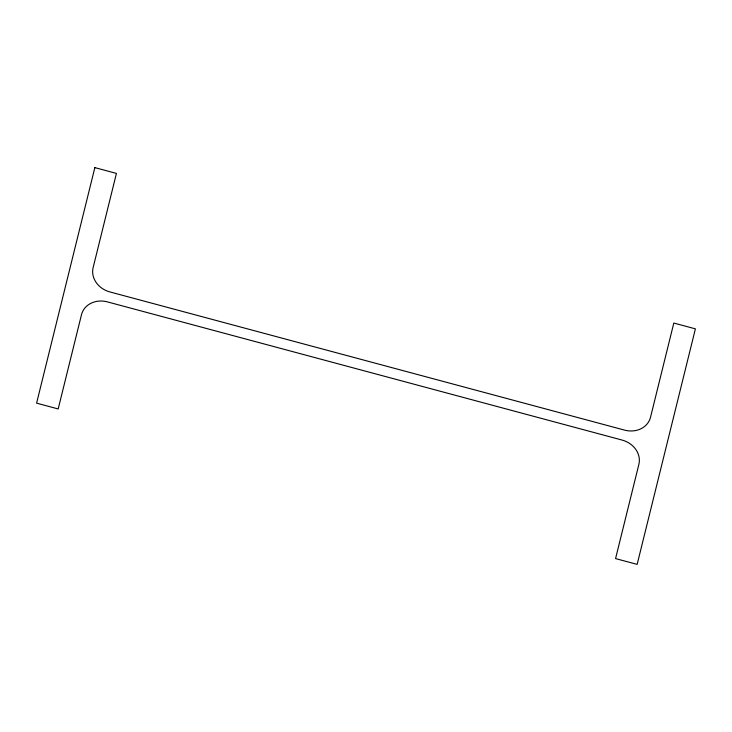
<?xml version="1.0" encoding="UTF-8"?>
<svg xmlns="http://www.w3.org/2000/svg" width="732" height="732" viewBox="0 0 732 732"><rect width="100%" height="100%" fill="white"/><g stroke="black" fill="none" stroke-linecap="round" stroke-linejoin="round"><path stroke-width="1.1" d="M94.849 167.619L36.6 403.149L58.185 408.95L81.49 314.696A22.088 19.087 18.4 0 1 107.394 301.877L622.145 440.078A22.088 19.087 18.4 0 1 638.88 464.344L615.566 558.589L637.151 564.381L695.4 328.851L673.815 323.05L650.51 417.304A22.088 19.087 18.4 0 1 624.606 430.123L109.855 291.922A22.088 19.087 18.4 0 1 93.12 267.656L116.434 173.411L94.849 167.619"/></g></svg>
